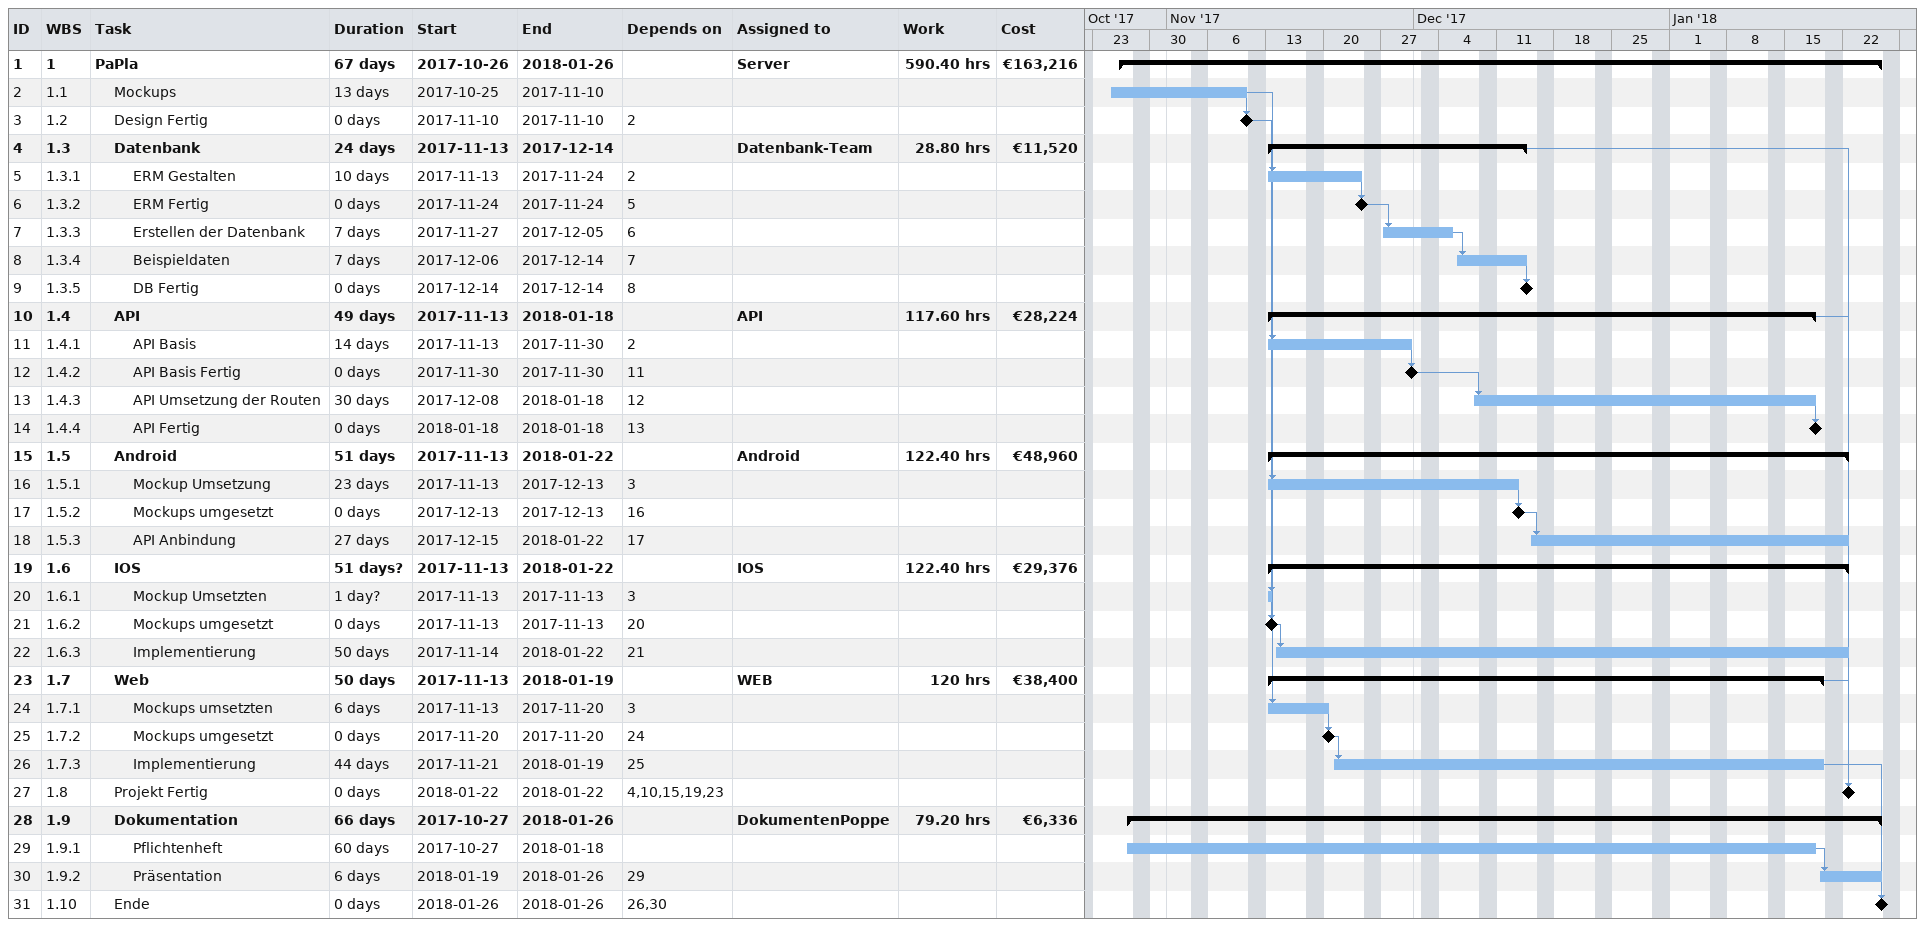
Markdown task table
| ID | WBS | Task | Duration | Start | Finish | Predecessors | Resources | Work (h) | Cost (€) |
|---|---|---|---|---|---|---|---|---|---|
| 1 | 1 | **PaPla** | 67d | 2017-10-26 | 2018-01-26 |  | Server | 590.40 | 163216 |
| 2 | 1.1 | Mockups | 13d | 2017-10-25 | 2017-11-10 |  |  |  |  |
| 3 | 1.2 | Design Fertig | 0d | 2017-11-10 | 2017-11-10 | 2 |  |  |  |
| 4 | 1.3 | **Datenbank** | 24d | 2017-11-13 | 2017-12-14 |  | Datenbank-Team | 28.80 | 11520 |
| 5 | 1.3.1 | ERM Gestalten | 10d | 2017-11-13 | 2017-11-24 | 2 |  |  |  |
| 6 | 1.3.2 | ERM Fertig | 0d | 2017-11-24 | 2017-11-24 | 5 |  |  |  |
| 7 | 1.3.3 | Erstellen der Datenbank | 7d | 2017-11-27 | 2017-12-05 | 6 |  |  |  |
| 8 | 1.3.4 | Beispieldaten | 7d | 2017-12-06 | 2017-12-14 | 7 |  |  |  |
| 9 | 1.3.5 | DB Fertig | 0d | 2017-12-14 | 2017-12-14 | 8 |  |  |  |
| 10 | 1.4 | **API** | 49d | 2017-11-13 | 2018-01-18 |  | API | 117.60 | 28224 |
| 11 | 1.4.1 | API Basis | 14d | 2017-11-13 | 2017-11-30 | 2 |  |  |  |
| 12 | 1.4.2 | API Basis Fertig | 0d | 2017-11-30 | 2017-11-30 | 11 |  |  |  |
| 13 | 1.4.3 | API Umsetzung der Routen | 30d | 2017-12-08 | 2018-01-18 | 12 |  |  |  |
| 14 | 1.4.4 | API Fertig | 0d | 2018-01-18 | 2018-01-18 | 13 |  |  |  |
| 15 | 1.5 | **Android** | 51d | 2017-11-13 | 2018-01-22 |  | Android | 122.40 | 48960 |
| 16 | 1.5.1 | Mockup Umsetzung | 23d | 2017-11-13 | 2017-12-13 | 3 |  |  |  |
| 17 | 1.5.2 | Mockups umgesetzt | 0d | 2017-12-13 | 2017-12-13 | 16 |  |  |  |
| 18 | 1.5.3 | API Anbindung | 27d | 2017-12-15 | 2018-01-22 | 17 |  |  |  |
| 19 | 1.6 | **IOS** | 51d? | 2017-11-13 | 2018-01-22 |  | IOS | 122.40 | 29376 |
| 20 | 1.6.1 | Mockup Umsetzten | 1d? | 2017-11-13 | 2017-11-13 | 3 |  |  |  |
| 21 | 1.6.2 | Mockups umgesetzt | 0d | 2017-11-13 | 2017-11-13 | 20 |  |  |  |
| 22 | 1.6.3 | Implementierung | 50d | 2017-11-14 | 2018-01-22 | 21 |  |  |  |
| 23 | 1.7 | **Web** | 50d | 2017-11-13 | 2018-01-19 |  | WEB | 120 | 38400 |
| 24 | 1.7.1 | Mockups umsetzten | 6d | 2017-11-13 | 2017-11-20 | 3 |  |  |  |
| 25 | 1.7.2 | Mockups umgesetzt | 0d | 2017-11-20 | 2017-11-20 | 24 |  |  |  |
| 26 | 1.7.3 | Implementierung | 44d | 2017-11-21 | 2018-01-19 | 25 |  |  |  |
| 27 | 1.8 | Projekt Fertig | 0d | 2018-01-22 | 2018-01-22 | 4, 10, 15, 19, 23 |  |  |  |
| 28 | 1.9 | **Dokumentation** | 66d | 2017-10-27 | 2018-01-26 |  | DokumentenPoppe | 79.20 | 6336 |
| 29 | 1.9.1 | Pflichtenheft | 60d | 2017-10-27 | 2018-01-18 |  |  |  |  |
| 30 | 1.9.2 | Präsentation | 6d | 2018-01-19 | 2018-01-26 | 29 |  |  |  |
| 31 | 1.10 | Ende | 0d | 2018-01-26 | 2018-01-26 | 26, 30 |  |  |  |
